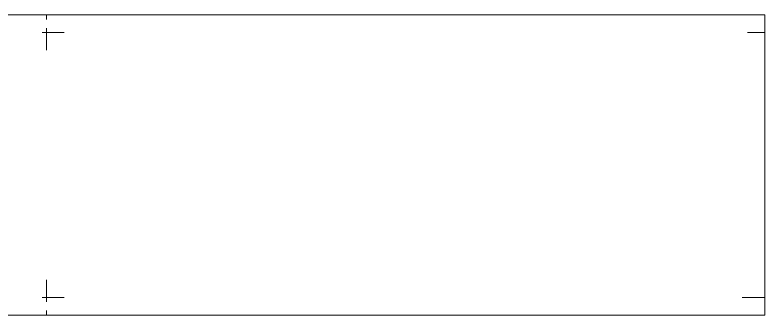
# Model space of a CAD drawing. Header units: millimetres. Extents: x -201 to 223, y -46 to -4.
# Drawn here: x 137 to 222.6, y -45.7 to -11.4 of the extents above; entities that cross this region are included whole.
import ezdxf

# ---------------------------------------------------------------- set-up
doc = ezdxf.new("R2010")
doc.units = ezdxf.units.MM
doc.header["$MEASUREMENT"] = 0
doc.layers.add('Layer 1', color=7, linetype='Continuous')

msp = doc.modelspace()

# ---------------------------------------------------------------- linework, layer by layer
at = {"layer": 'Layer 1', "color": 250, "lineweight": 20}
for points, knots in [([(135.5834, -11.9361), (135.5834, -11.9361), (135.5834, -11.4361), (135.5834, -11.4361), (135.5834, -11.4361), (135.5834, -11.4361), (137.8609, -11.4361), (137.8609, -11.4361), (137.8609, -11.4361), (137.8609, -11.4361), (138.6282, -11.4361), (138.6282, -11.4361), (138.6282, -11.4361), (138.6282, -11.4361), (140.5834, -11.4361), (140.5834, -11.4361), (140.5834, -11.4361), (140.5834, -11.4361), (140.5834, -11.9361), (140.5834, -11.9361)], [0, 0, 0, 0, 0.1666667, 0.1666667, 0.1666667, 0.1666667, 0.3333333, 0.3333333, 0.3333333, 0.3333333, 0.5, 0.5, 0.5, 0.5, 0.6666667, 0.6666667, 0.6666667, 0.6666667, 1, 1, 1, 1]), ([(137.8609, -11.4361), (137.8609, -11.4361), (138.6282, -11.4361), (138.6282, -11.4361), (138.6282, -11.4361), (138.6282, -11.4361), (137.8609, -11.4361), (137.8609, -11.4361)], [0, 0, 0, 0, 0.3333333, 0.3333333, 0.3333333, 0.3333333, 1, 1, 1, 1]), ([(140.5834, -11.9361), (140.5834, -11.9361), (140.5834, -11.4361), (140.5834, -11.4361), (140.5834, -11.4361), (140.5834, -11.4361), (222.5834, -11.4361), (222.5834, -11.4361), (222.5834, -11.4361), (222.5834, -11.4361), (222.5834, -13.4361), (222.5834, -13.4361), (222.5834, -13.4361), (222.5834, -13.4361), (220.5834, -13.4361), (220.5834, -13.4361)], [0, 0, 0, 0, 0.2, 0.2, 0.2, 0.2, 0.4, 0.4, 0.4, 0.4, 0.6, 0.6, 0.6, 0.6, 1, 1, 1, 1]), ([(140.5834, -11.9361), (140.5834, -11.9361), (140.5834, -11.4361), (140.5834, -11.4361), (140.5834, -11.4361), (140.5834, -11.4361), (222.5834, -11.4361), (222.5834, -11.4361), (222.5834, -11.4361), (222.5834, -11.4361), (222.5834, -13.4361), (222.5834, -13.4361), (222.5834, -13.4361), (222.5834, -13.4361), (220.5834, -13.4361), (220.5834, -13.4361)], [0, 0, 0, 0, 0.2, 0.2, 0.2, 0.2, 0.4, 0.4, 0.4, 0.4, 0.6, 0.6, 0.6, 0.6, 1, 1, 1, 1]), ([(140.5834, -12.9361), (140.5834, -12.9361), (140.5834, -13.4361), (140.5834, -13.4361), (140.5834, -13.4361), (140.5834, -13.4361), (140.0834, -13.4361), (140.0834, -13.4361)], [0, 0, 0, 0, 0.3333333, 0.3333333, 0.3333333, 0.3333333, 1, 1, 1, 1]), ([(140.0834, -13.4361), (140.0834, -13.4361), (140.5834, -13.4361), (140.5834, -13.4361), (140.5834, -13.4361), (140.5834, -13.4361), (140.5834, -15.4361), (140.5834, -15.4361)], [0, 0, 0, 0, 0.3333333, 0.3333333, 0.3333333, 0.3333333, 1, 1, 1, 1]), ([(142.5834, -13.4361), (142.5834, -13.4361), (140.5834, -13.4361), (140.5834, -13.4361), (140.5834, -13.4361), (140.5834, -13.4361), (140.5834, -12.9361), (140.5834, -12.9361)], [0, 0, 0, 0, 0.3333333, 0.3333333, 0.3333333, 0.3333333, 1, 1, 1, 1]), ([(142.5834, -13.4361), (142.5834, -13.4361), (140.5834, -13.4361), (140.5834, -13.4361), (140.5834, -13.4361), (140.5834, -13.4361), (140.5834, -12.9361), (140.5834, -12.9361)], [0, 0, 0, 0, 0.3333333, 0.3333333, 0.3333333, 0.3333333, 1, 1, 1, 1]), ([(140.5834, -15.4361), (140.5834, -15.4361), (140.5834, -13.4361), (140.5834, -13.4361), (140.5834, -13.4361), (140.5834, -13.4361), (142.5834, -13.4361), (142.5834, -13.4361)], [0, 0, 0, 0, 0.3333333, 0.3333333, 0.3333333, 0.3333333, 1, 1, 1, 1]), ([(220.5834, -13.4361), (220.5834, -13.4361), (222.5834, -13.4361), (222.5834, -13.4361), (222.5834, -13.4361), (222.5834, -13.4361), (222.5834, -43.6861), (222.5834, -43.6861), (222.5834, -43.6861), (222.5834, -43.6861), (219.9934, -43.6861), (219.9934, -43.6861)], [0, 0, 0, 0, 0.25, 0.25, 0.25, 0.25, 0.5, 0.5, 0.5, 0.5, 1, 1, 1, 1]), ([(142.5834, -43.6861), (142.5834, -43.6861), (140.5834, -43.6861), (140.5834, -43.6861), (140.5834, -43.6861), (140.5834, -43.6861), (140.5834, -41.6861), (140.5834, -41.6861)], [0, 0, 0, 0, 0.3333333, 0.3333333, 0.3333333, 0.3333333, 1, 1, 1, 1]), ([(219.9934, -43.6861), (219.9934, -43.6861), (222.5834, -43.6861), (222.5834, -43.6861), (222.5834, -43.6861), (222.5834, -43.6861), (222.5834, -45.6861), (222.5834, -45.6861), (222.5834, -45.6861), (222.5834, -45.6861), (140.5834, -45.6861), (140.5834, -45.6861), (140.5834, -45.6861), (140.5834, -45.6861), (140.5834, -45.1861), (140.5834, -45.1861)], [0, 0, 0, 0, 0.2, 0.2, 0.2, 0.2, 0.4, 0.4, 0.4, 0.4, 0.6, 0.6, 0.6, 0.6, 1, 1, 1, 1]), ([(140.5834, -44.1861), (140.5834, -44.1861), (140.5834, -43.6861), (140.5834, -43.6861), (140.5834, -43.6861), (140.5834, -43.6861), (142.5834, -43.6861), (142.5834, -43.6861)], [0, 0, 0, 0, 0.3333333, 0.3333333, 0.3333333, 0.3333333, 1, 1, 1, 1]), ([(140.5834, -45.1861), (140.5834, -45.1861), (140.5834, -45.6861), (140.5834, -45.6861), (140.5834, -45.6861), (140.5834, -45.6861), (135.5834, -45.6861), (135.5834, -45.6861), (135.5834, -45.6861), (135.5834, -45.6861), (135.5834, -45.1861), (135.5834, -45.1861)], [0, 0, 0, 0, 0.25, 0.25, 0.25, 0.25, 0.5, 0.5, 0.5, 0.5, 1, 1, 1, 1])]:
    msp.add_open_spline(points, degree=3, knots=knots, dxfattribs=at)
for points in [[(140.5834, -11.4361), (140.5834, -11.4361), (140.5834, -11.9361), (140.5834, -11.9361)], [(140.0834, -13.4361), (140.0834, -13.4361), (140.5834, -13.4361), (140.5834, -13.4361)], [(140.0834, -13.4361), (140.0834, -13.4361), (140.5834, -13.4361), (140.5834, -13.4361)], [(140.5834, -12.9361), (140.5834, -12.9361), (140.5834, -13.4361), (140.5834, -13.4361)], [(140.5834, -15.4361), (140.5834, -15.4361), (140.5834, -13.4361), (140.5834, -13.4361)], [(220.5834, -13.4361), (220.5834, -13.4361), (222.5834, -13.4361), (222.5834, -13.4361)], [(140.5834, -41.6861), (140.5834, -41.6861), (140.5834, -43.6861), (140.5834, -43.6861)], [(140.5834, -43.6861), (140.5834, -43.6861), (140.5834, -41.6861), (140.5834, -41.6861)], [(140.5834, -43.1861), (140.5834, -43.1861), (140.5834, -43.6861), (140.5834, -43.6861)], [(140.0834, -43.6861), (140.0834, -43.6861), (140.5834, -43.6861), (140.5834, -43.6861)], [(140.5834, -43.6861), (140.5834, -43.6861), (140.5834, -44.1861), (140.5834, -44.1861)], [(140.5834, -43.6861), (140.5834, -43.6861), (142.5834, -43.6861), (142.5834, -43.6861)], [(140.5834, -43.6861), (140.5834, -43.6861), (140.5834, -44.1861), (140.5834, -44.1861)], [(219.9934, -43.6861), (219.9934, -43.6861), (221.9934, -43.6861), (221.9934, -43.6861)], [(140.5834, -45.1861), (140.5834, -45.1861), (140.5834, -45.6861), (140.5834, -45.6861)]]:
    msp.add_open_spline(points, degree=3, dxfattribs=at)

doc.saveas('drawing.dxf')
